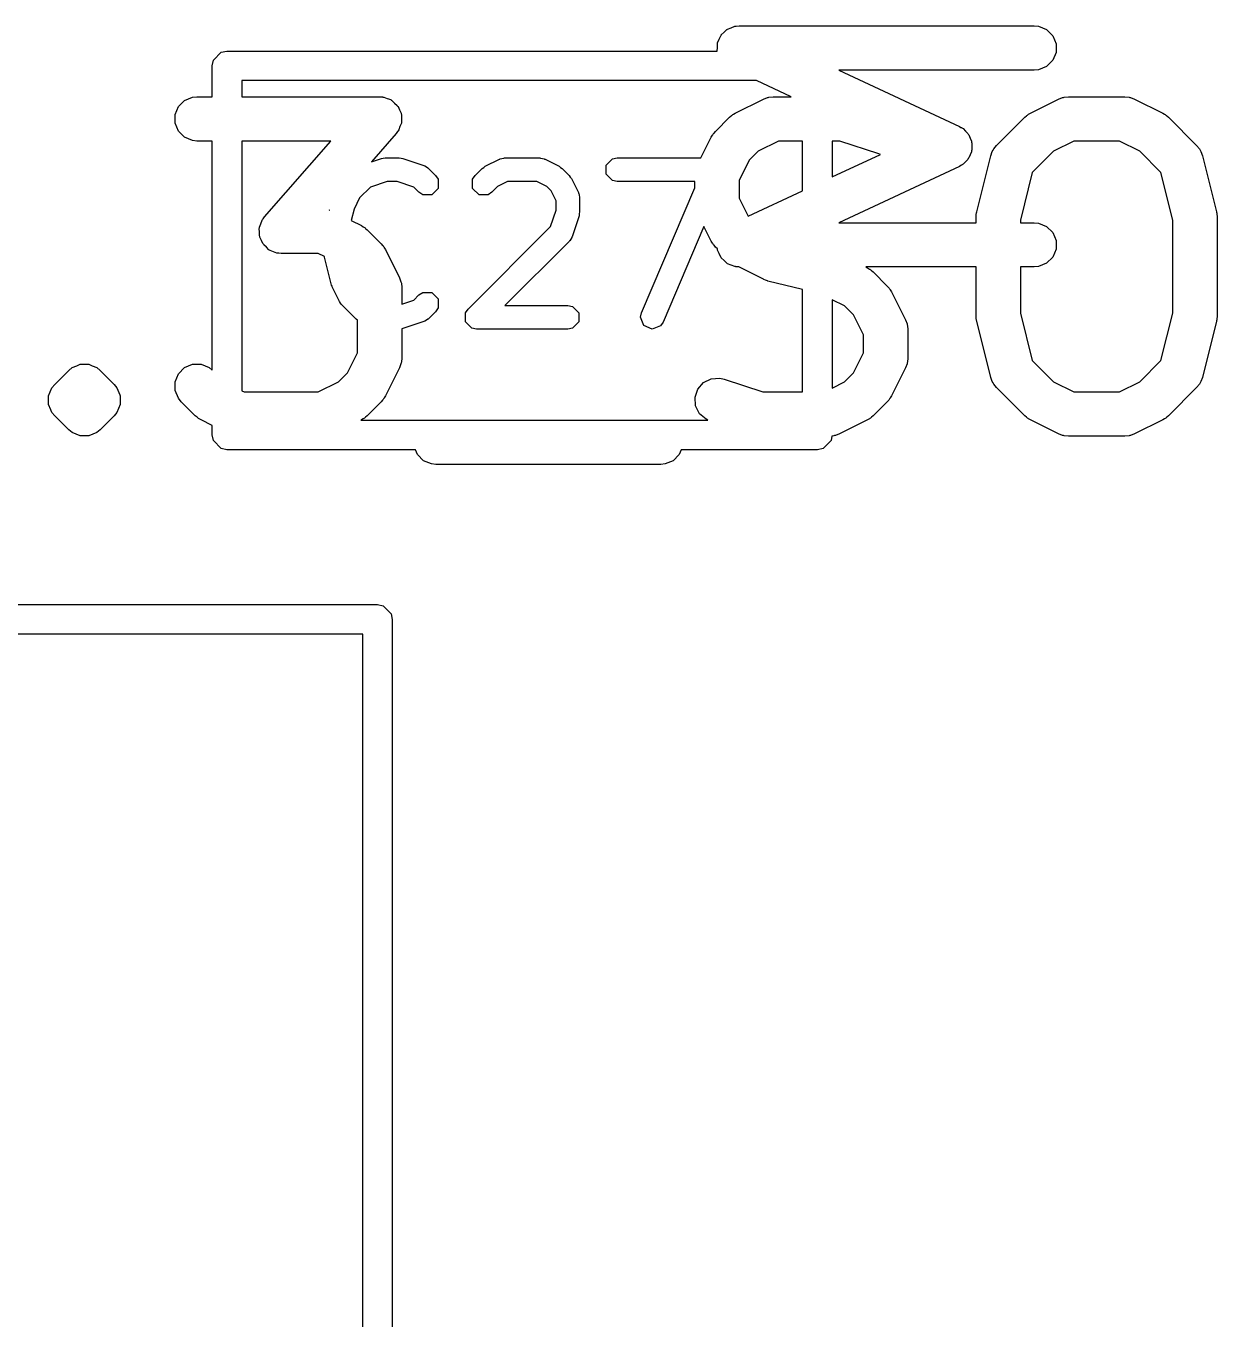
# Model space of a CAD drawing. Extents: x 0.58 to 7.69, y -5.21 to -0.56.
# Drawn here: x 4.8641 to 5.023, y -2.0894 to -1.9169 of the extents above; entities that cross this region are included whole.
import ezdxf

# ---------------------------------------------------------------- set-up
doc = ezdxf.new("R2010")
doc.units = 0
doc.header["$MEASUREMENT"] = 0
doc.layers.add('BLACK', color=7, linetype='CONTINUOUS')

msp = doc.modelspace()

# ---------------------------------------------------------------- linework, layer by layer
at = {"layer": 'BLACK', "linetype": 'CONTINUOUS'}
for p, q in [((4.95724, -1.91778), (4.9576, -1.91742)), ((4.9576, -1.91742), (4.95767, -1.91739)), ((4.95767, -1.91739), (4.95771, -1.91735)), ((4.95771, -1.91735), (4.9582, -1.91717)), ((4.9582, -1.91717), (4.95867, -1.91698)), ((4.95867, -1.91698), (4.95876, -1.91697)), ((4.95876, -1.91697), (4.9588, -1.91695)), ((4.9588, -1.91695), (4.95887, -1.91696)), ((4.95887, -1.91696), (4.95924, -1.91692)), ((4.95924, -1.91692), (4.99861, -1.91692)), ((4.99861, -1.91692), (4.99919, -1.91698)), ((4.99919, -1.91698), (5.00026, -1.91742)), ((5.00026, -1.91742), (5.00107, -1.91823)), ((4.95635, -1.9193), (4.95637, -1.91924)), ((4.95635, -1.91981), (4.95635, -1.9193)), ((4.95637, -1.91924), (4.95638, -1.91917)), ((4.95638, -1.91917), (4.95659, -1.91871)), ((4.95659, -1.91871), (4.95679, -1.91823)), ((4.95679, -1.91823), (4.95684, -1.91819)), ((4.95684, -1.91819), (4.95686, -1.91813)), ((4.95686, -1.91813), (4.95724, -1.91778)), ((5.00107, -1.91823), (5.00151, -1.9193)), ((5.00151, -1.9193), (5.00151, -1.92045)), ((4.88913, -1.92149), (4.89019, -1.92043)), ((4.89019, -1.92043), (4.89094, -1.92028)), ((4.89094, -1.92028), (4.95633, -1.92028)), ((4.95633, -1.92028), (4.95635, -1.91981)), ((5.00151, -1.92045), (5.00107, -1.92151)), ((4.88898, -1.92224), (4.88913, -1.92149)), ((4.88898, -1.92637), (4.88898, -1.92224)), ((4.99919, -1.92277), (4.99861, -1.92283)), ((5.00026, -1.92233), (4.99919, -1.92277)), ((5.00107, -1.92151), (5.00026, -1.92233)), ((4.89291, -1.92421), (4.89291, -1.92637)), ((4.96156, -1.92421), (4.89291, -1.92421)), ((4.96619, -1.92637), (4.96156, -1.92421)), ((4.99861, -1.92283), (4.97255, -1.92283)), ((4.97255, -1.92283), (4.98862, -1.93032)), ((4.88404, -1.92875), (4.88448, -1.92768)), ((4.88448, -1.92768), (4.88529, -1.92687)), ((4.88529, -1.92687), (4.88636, -1.92643)), ((4.88636, -1.92643), (4.88693, -1.92637)), ((4.88693, -1.92637), (4.88898, -1.92637)), ((4.89291, -1.92637), (4.9113, -1.92637)), ((4.9113, -1.92637), (4.91161, -1.9264)), ((4.91161, -1.9264), (4.91169, -1.9264)), ((4.91169, -1.9264), (4.91174, -1.92641)), ((4.91174, -1.92641), (4.91188, -1.92643)), ((4.91188, -1.92643), (4.91232, -1.92661)), ((4.91232, -1.92661), (4.91278, -1.92676)), ((4.91278, -1.92676), (4.91285, -1.92683)), ((4.91285, -1.92683), (4.91295, -1.92687)), ((4.91295, -1.92687), (4.91328, -1.92721)), ((4.91328, -1.92721), (4.91365, -1.92752)), ((4.91365, -1.92752), (4.91369, -1.92761)), ((4.91369, -1.92761), (4.91376, -1.92768)), ((4.91376, -1.92768), (4.91394, -1.92813)), ((4.95873, -1.92856), (4.96248, -1.92668)), ((4.96248, -1.92668), (4.96302, -1.92648)), ((4.96302, -1.92648), (4.96312, -1.92647)), ((4.96312, -1.92647), (4.96322, -1.92643)), ((4.96322, -1.92643), (4.9638, -1.92637)), ((4.9638, -1.92637), (4.96619, -1.92637)), ((4.9981, -1.92856), (5.00185, -1.92668)), ((5.00185, -1.92668), (5.00239, -1.92648)), ((5.00239, -1.92648), (5.00249, -1.92647)), ((5.00249, -1.92647), (5.00259, -1.92643)), ((5.00259, -1.92643), (5.00317, -1.92637)), ((5.00317, -1.92637), (5.01067, -1.92637)), ((5.01067, -1.92637), (5.01124, -1.92643)), ((5.01124, -1.92643), (5.01134, -1.92647)), ((5.01134, -1.92647), (5.01145, -1.92648)), ((5.01145, -1.92648), (5.01199, -1.92668)), ((5.01199, -1.92668), (5.01574, -1.92856)), ((4.88404, -1.9299), (4.88404, -1.92875)), ((4.91394, -1.92813), (4.91416, -1.92856)), ((4.91416, -1.92856), (4.91416, -1.92866)), ((4.91416, -1.92866), (4.9142, -1.92875)), ((4.9142, -1.92875), (4.9142, -1.92923)), ((4.9142, -1.92923), (4.91423, -1.92971)), ((4.95609, -1.93099), (4.95796, -1.92911)), ((4.95796, -1.92911), (4.95819, -1.92892)), ((4.95819, -1.92892), (4.95824, -1.92887)), ((4.95824, -1.92887), (4.95833, -1.92881)), ((4.95833, -1.92881), (4.95841, -1.92874)), ((4.95841, -1.92874), (4.95848, -1.92871)), ((4.95848, -1.92871), (4.95873, -1.92856)), ((4.99358, -1.93286), (4.99733, -1.92911)), ((4.99733, -1.92911), (4.99756, -1.92892)), ((4.99756, -1.92892), (4.99761, -1.92887)), ((4.99761, -1.92887), (4.9977, -1.92881)), ((4.9977, -1.92881), (4.99778, -1.92874)), ((4.99778, -1.92874), (4.99785, -1.92871)), ((4.99785, -1.92871), (4.9981, -1.92856)), ((5.01574, -1.92856), (5.01599, -1.92871)), ((5.01599, -1.92871), (5.01606, -1.92874)), ((5.01606, -1.92874), (5.01614, -1.92881)), ((5.01614, -1.92881), (5.01623, -1.92887)), ((5.01623, -1.92887), (5.01628, -1.92892)), ((5.01628, -1.92892), (5.0165, -1.92911)), ((5.0165, -1.92911), (5.02025, -1.93286)), ((4.88448, -1.93096), (4.88404, -1.9299)), ((4.88529, -1.93178), (4.88448, -1.93096)), ((4.91353, -1.93127), (4.91021, -1.93506)), ((4.9137, -1.93102), (4.91353, -1.93127)), ((4.91376, -1.93096), (4.9137, -1.93102)), ((4.91378, -1.93091), (4.91376, -1.93096)), ((4.91386, -1.9308), (4.91378, -1.93091)), ((4.91402, -1.93034), (4.91386, -1.9308)), ((4.9142, -1.9299), (4.91402, -1.93034)), ((4.91423, -1.92971), (4.9142, -1.9298)), ((4.9142, -1.9298), (4.9142, -1.9299)), ((4.95572, -1.93143), (4.95579, -1.93135)), ((4.95579, -1.93135), (4.95584, -1.93126)), ((4.95584, -1.93126), (4.9559, -1.93121)), ((4.9559, -1.93121), (4.95609, -1.93099)), ((4.98862, -1.93032), (4.98883, -1.93045)), ((4.98883, -1.93045), (4.9889, -1.93047)), ((4.9889, -1.93047), (4.98895, -1.93052)), ((4.98895, -1.93052), (4.98911, -1.93062)), ((4.98911, -1.93062), (4.98942, -1.93095)), ((4.98942, -1.93095), (4.98975, -1.93125)), ((4.98975, -1.93125), (4.9898, -1.93137)), ((4.9898, -1.93137), (4.98989, -1.93146)), ((4.88636, -1.93222), (4.88529, -1.93178)), ((4.88693, -1.93228), (4.88636, -1.93222)), ((4.88898, -1.93228), (4.88693, -1.93228)), ((4.88898, -1.96282), (4.88898, -1.93228)), ((4.9048, -1.93228), (4.89291, -1.93228)), ((4.89291, -1.93228), (4.89291, -1.96557)), ((4.89596, -1.94238), (4.9048, -1.93228)), ((4.95414, -1.93453), (4.95553, -1.93175)), ((4.95553, -1.93175), (4.95569, -1.9315)), ((4.95569, -1.9315), (4.95572, -1.93143)), ((4.9645, -1.93228), (4.9618, -1.93363)), ((4.96772, -1.93228), (4.9645, -1.93228)), ((4.96772, -1.93891), (4.96772, -1.93228)), ((4.97269, -1.93228), (4.97165, -1.93228)), ((4.97165, -1.93228), (4.97165, -1.93707)), ((4.97786, -1.934), (4.97269, -1.93228)), ((4.98989, -1.93146), (4.99004, -1.93189)), ((4.99004, -1.93189), (4.99023, -1.93229)), ((4.99023, -1.93229), (4.99024, -1.93242)), ((4.99024, -1.93242), (4.99028, -1.93255)), ((4.99028, -1.93255), (4.99027, -1.933)), ((4.99027, -1.933), (4.99028, -1.93344)), ((4.99321, -1.93331), (4.99358, -1.93286)), ((5.00387, -1.93228), (5.00117, -1.93363)), ((5.00997, -1.93228), (5.00387, -1.93228)), ((5.01267, -1.93363), (5.00997, -1.93228)), ((5.02025, -1.93286), (5.02062, -1.93331)), ((4.91021, -1.93506), (4.91154, -1.93461)), ((4.91154, -1.93461), (4.91179, -1.93458)), ((4.91179, -1.93458), (4.91204, -1.93453)), ((4.91204, -1.93453), (4.91391, -1.93453)), ((4.91391, -1.93453), (4.91416, -1.93458)), ((4.91416, -1.93458), (4.91441, -1.93461)), ((4.91441, -1.93461), (4.91722, -1.93555)), ((4.92539, -1.93564), (4.92727, -1.9347)), ((4.92727, -1.9347), (4.92734, -1.93468)), ((4.92734, -1.93468), (4.92737, -1.93465)), ((4.92737, -1.93465), (4.92762, -1.9346)), ((4.92762, -1.9346), (4.92786, -1.93454)), ((4.92786, -1.93454), (4.92789, -1.93455)), ((4.92789, -1.93455), (4.92797, -1.93453)), ((4.92797, -1.93453), (4.93266, -1.93453)), ((4.93266, -1.93453), (4.93274, -1.93455)), ((4.93274, -1.93455), (4.93277, -1.93454)), ((4.93277, -1.93454), (4.93301, -1.9346)), ((4.93301, -1.9346), (4.93326, -1.93465)), ((4.93326, -1.93465), (4.93329, -1.93468)), ((4.93329, -1.93468), (4.93336, -1.9347)), ((4.93336, -1.9347), (4.93524, -1.93564)), ((4.94151, -1.93551), (4.94237, -1.93465)), ((4.94237, -1.93465), (4.94297, -1.93453)), ((4.94297, -1.93453), (4.95414, -1.93453)), ((4.9606, -1.93482), (4.95925, -1.93752)), ((4.9618, -1.93363), (4.9606, -1.93482)), ((4.97165, -1.93707), (4.97811, -1.93406)), ((4.97811, -1.93406), (4.97786, -1.934)), ((4.98975, -1.93474), (4.98942, -1.93505)), ((4.9898, -1.93462), (4.98975, -1.93474)), ((4.98989, -1.93453), (4.9898, -1.93462)), ((4.99004, -1.93411), (4.98989, -1.93453)), ((4.99023, -1.9337), (4.99004, -1.93411)), ((4.99024, -1.93357), (4.99023, -1.9337)), ((4.99028, -1.93344), (4.99024, -1.93357)), ((4.99093, -1.94173), (4.9928, -1.93423)), ((4.9928, -1.93423), (4.993, -1.93369)), ((4.993, -1.93369), (4.99313, -1.93351)), ((4.99313, -1.93351), (4.99321, -1.93331)), ((5.00117, -1.93363), (4.99834, -1.93646)), ((5.0155, -1.93646), (5.01267, -1.93363)), ((5.02062, -1.93331), (5.02071, -1.93351)), ((5.02071, -1.93351), (5.02084, -1.93369)), ((5.02084, -1.93369), (5.02103, -1.93423)), ((5.02103, -1.93423), (5.02291, -1.94173)), ((4.91722, -1.93555), (4.91729, -1.93559)), ((4.91729, -1.93559), (4.91733, -1.93559)), ((4.91733, -1.93559), (4.91754, -1.93573)), ((4.91754, -1.93573), (4.91775, -1.93586)), ((4.91775, -1.93586), (4.91777, -1.93589)), ((4.91777, -1.93589), (4.91784, -1.93593)), ((4.91784, -1.93593), (4.91877, -1.93687)), ((4.92405, -1.93687), (4.92498, -1.93593)), ((4.92498, -1.93593), (4.92519, -1.93579)), ((4.92519, -1.93579), (4.92539, -1.93564)), ((4.93524, -1.93564), (4.93544, -1.93579)), ((4.93544, -1.93579), (4.93565, -1.93593)), ((4.93565, -1.93593), (4.93658, -1.93687)), ((4.94151, -1.93671), (4.94151, -1.93551)), ((4.98862, -1.93567), (4.97255, -1.94317)), ((4.98883, -1.93555), (4.98862, -1.93567)), ((4.9889, -1.93552), (4.98883, -1.93555)), ((4.98895, -1.93547), (4.9889, -1.93552)), ((4.98911, -1.93538), (4.98895, -1.93547)), ((4.98942, -1.93505), (4.98911, -1.93538)), ((4.99834, -1.93646), (4.99675, -1.94281)), ((5.01709, -1.94281), (5.0155, -1.93646)), ((4.91229, -1.93768), (4.91007, -1.93842)), ((4.91366, -1.93768), (4.91229, -1.93768)), ((4.91587, -1.93842), (4.91366, -1.93768)), ((4.91877, -1.93687), (4.91912, -1.93738)), ((4.91912, -1.93738), (4.91912, -1.93859)), ((4.9237, -1.93738), (4.92405, -1.93687)), ((4.9237, -1.93859), (4.9237, -1.93738)), ((4.92834, -1.93768), (4.92703, -1.93834)), ((4.93229, -1.93768), (4.92834, -1.93768)), ((4.9336, -1.93834), (4.93229, -1.93768)), ((4.93658, -1.93687), (4.93672, -1.93708)), ((4.93672, -1.93708), (4.93688, -1.93728)), ((4.93688, -1.93728), (4.93782, -1.93915)), ((4.94237, -1.93756), (4.94151, -1.93671)), ((4.94297, -1.93768), (4.94237, -1.93756)), ((4.95335, -1.93768), (4.94297, -1.93768)), ((4.95335, -1.93852), (4.95335, -1.93768)), ((4.95925, -1.93752), (4.95925, -1.93988)), ((4.90864, -1.93985), (4.9079, -1.94134)), ((4.91007, -1.93842), (4.90864, -1.93985)), ((4.91655, -1.9391), (4.91587, -1.93842)), ((4.91706, -1.93944), (4.91655, -1.9391)), ((4.91826, -1.93944), (4.91706, -1.93944)), ((4.91912, -1.93859), (4.91826, -1.93944)), ((4.92456, -1.93944), (4.9237, -1.93859)), ((4.92576, -1.93944), (4.92456, -1.93944)), ((4.92627, -1.9391), (4.92576, -1.93944)), ((4.92703, -1.93834), (4.92627, -1.9391)), ((4.93418, -1.93892), (4.9336, -1.93834)), ((4.93483, -1.94023), (4.93418, -1.93892)), ((4.93782, -1.93915), (4.93784, -1.93923)), ((4.93784, -1.93923), (4.93786, -1.93926)), ((4.93786, -1.93926), (4.93791, -1.9395)), ((4.93791, -1.9395), (4.93798, -1.93975)), ((4.93798, -1.93975), (4.93797, -1.93978)), ((4.93797, -1.93978), (4.93798, -1.93986)), ((4.93798, -1.93986), (4.93798, -1.94173)), ((4.94621, -1.95517), (4.95335, -1.93852)), ((4.95925, -1.93988), (4.96046, -1.94229)), ((4.96046, -1.94229), (4.96772, -1.93891)), ((4.90463, -1.94144), (4.90459, -1.94148)), ((4.90459, -1.94148), (4.90462, -1.94149)), ((4.90462, -1.94149), (4.90463, -1.94144)), ((4.9079, -1.94134), (4.90752, -1.94288)), ((4.93409, -1.94369), (4.93483, -1.94148)), ((4.93483, -1.94148), (4.93483, -1.94023)), ((4.93798, -1.94173), (4.93793, -1.94198)), ((4.99092, -1.94183), (4.99093, -1.94173)), ((5.02291, -1.94173), (5.02292, -1.94183)), ((4.89529, -1.94375), (4.89547, -1.9433)), ((4.89547, -1.9433), (4.89562, -1.94285)), ((4.89562, -1.94285), (4.8957, -1.94273)), ((4.8957, -1.94273), (4.89573, -1.94268)), ((4.89573, -1.94268), (4.89578, -1.94263)), ((4.89578, -1.94263), (4.89596, -1.94238)), ((4.90752, -1.94288), (4.90888, -1.94356)), ((4.9379, -1.94223), (4.93696, -1.94504)), ((4.93793, -1.94198), (4.9379, -1.94223)), ((4.97255, -1.94317), (4.99084, -1.94317)), ((4.99084, -1.94245), (4.99085, -1.94235)), ((4.99084, -1.94317), (4.99084, -1.94245)), ((4.99085, -1.9423), (4.99088, -1.94209)), ((4.99085, -1.94235), (4.99085, -1.9423)), ((4.99088, -1.94209), (4.9909, -1.94187)), ((4.9909, -1.94187), (4.99092, -1.94183)), ((4.99675, -1.94281), (4.99675, -1.94317)), ((4.99675, -1.94317), (4.99861, -1.94317)), ((4.99861, -1.94317), (4.99919, -1.94322)), ((4.99919, -1.94322), (5.00026, -1.94366)), ((5.01709, -1.95521), (5.01709, -1.94281)), ((5.02292, -1.94183), (5.02294, -1.94187)), ((5.02294, -1.94187), (5.02296, -1.94209)), ((5.02296, -1.94209), (5.02299, -1.9423)), ((5.02299, -1.9423), (5.02298, -1.94235)), ((5.02298, -1.94235), (5.02299, -1.94245)), ((5.02299, -1.94245), (5.02299, -1.95557)), ((4.89525, -1.94394), (4.89529, -1.94385)), ((4.89529, -1.94442), (4.89525, -1.94394)), ((4.89529, -1.94385), (4.89529, -1.94375)), ((4.89529, -1.9449), (4.89529, -1.94442)), ((4.89532, -1.94499), (4.89529, -1.9449)), ((4.89533, -1.94509), (4.89532, -1.94499)), ((4.89554, -1.94552), (4.89533, -1.94509)), ((4.90888, -1.94356), (4.90912, -1.94371)), ((4.90912, -1.94371), (4.9092, -1.94374)), ((4.9092, -1.94374), (4.90928, -1.94381)), ((4.90928, -1.94381), (4.90937, -1.94386)), ((4.90937, -1.94386), (4.90942, -1.94392)), ((4.90942, -1.94392), (4.90964, -1.94411)), ((4.90964, -1.94411), (4.91152, -1.94598)), ((4.92311, -1.95468), (4.93409, -1.94369)), ((4.93693, -1.94515), (4.93679, -1.94536)), ((4.93696, -1.94504), (4.93693, -1.94511)), ((4.93693, -1.94511), (4.93693, -1.94515)), ((4.95456, -1.94369), (4.9491, -1.95641)), ((4.95553, -1.94564), (4.95456, -1.94369)), ((5.00026, -1.94366), (5.00107, -1.94448)), ((5.00107, -1.94448), (5.00151, -1.94554)), ((4.89573, -1.94596), (4.89554, -1.94552)), ((4.8958, -1.94603), (4.89573, -1.94596)), ((4.89584, -1.94612), (4.8958, -1.94603)), ((4.8962, -1.94644), (4.89584, -1.94612)), ((4.89654, -1.94678), (4.8962, -1.94644)), ((4.89663, -1.94681), (4.89654, -1.94678)), ((4.89671, -1.94688), (4.89663, -1.94681)), ((4.89716, -1.94703), (4.89671, -1.94688)), ((4.91152, -1.94598), (4.9117, -1.94621)), ((4.9117, -1.94621), (4.91176, -1.94626)), ((4.91176, -1.94626), (4.91182, -1.94635)), ((4.91182, -1.94635), (4.91189, -1.94643)), ((4.91189, -1.94643), (4.91191, -1.9465)), ((4.91191, -1.9465), (4.91207, -1.94675)), ((4.91207, -1.94675), (4.91395, -1.9505)), ((4.93658, -1.94566), (4.92802, -1.95422)), ((4.93663, -1.94559), (4.93658, -1.94566)), ((4.93666, -1.94558), (4.93663, -1.94559)), ((4.93679, -1.94536), (4.93666, -1.94558)), ((4.95569, -1.94589), (4.95553, -1.94564)), ((4.95572, -1.94596), (4.95569, -1.94589)), ((4.95579, -1.94604), (4.95572, -1.94596)), ((4.95584, -1.94613), (4.95579, -1.94604)), ((4.9559, -1.94618), (4.95584, -1.94613)), ((4.95609, -1.94641), (4.9559, -1.94618)), ((4.95635, -1.94667), (4.95609, -1.94641)), ((4.95635, -1.9467), (4.95635, -1.94667)), ((4.95637, -1.94676), (4.95635, -1.9467)), ((4.95638, -1.94682), (4.95637, -1.94676)), ((4.95659, -1.94729), (4.95638, -1.94682)), ((5.00151, -1.9467), (5.00107, -1.94776)), ((5.00151, -1.94554), (5.00151, -1.9467)), ((4.89761, -1.94722), (4.89716, -1.94703)), ((4.89775, -1.94723), (4.89761, -1.94722)), ((4.8978, -1.94725), (4.89775, -1.94723)), ((4.89788, -1.94724), (4.8978, -1.94725)), ((4.89818, -1.94727), (4.89788, -1.94724)), ((4.90311, -1.94727), (4.89818, -1.94727)), ((4.90394, -1.94769), (4.90311, -1.94727)), ((4.90395, -1.94774), (4.90394, -1.94769)), ((4.90488, -1.95149), (4.90395, -1.94774)), ((4.95679, -1.94776), (4.95659, -1.94729)), ((4.95684, -1.94781), (4.95679, -1.94776)), ((4.95686, -1.94787), (4.95684, -1.94781)), ((4.95724, -1.94821), (4.95686, -1.94787)), ((4.9576, -1.94857), (4.95724, -1.94821)), ((4.95767, -1.9486), (4.9576, -1.94857)), ((4.95771, -1.94864), (4.95767, -1.9486)), ((5.00026, -1.94857), (4.99919, -1.94902)), ((5.00107, -1.94776), (5.00026, -1.94857)), ((4.9582, -1.94882), (4.95771, -1.94864)), ((4.95867, -1.94902), (4.9582, -1.94882)), ((4.95876, -1.94902), (4.95867, -1.94902)), ((4.9588, -1.94904), (4.95876, -1.94902)), ((4.95887, -1.94903), (4.9588, -1.94904)), ((4.95919, -1.94907), (4.95887, -1.94903)), ((4.96248, -1.95071), (4.95919, -1.94907)), ((4.99084, -1.94907), (4.97615, -1.94907)), ((4.97615, -1.94907), (4.97637, -1.94918)), ((4.97637, -1.94918), (4.97662, -1.94934)), ((4.97662, -1.94934), (4.97669, -1.94937)), ((4.97669, -1.94937), (4.97677, -1.94943)), ((4.97677, -1.94943), (4.97686, -1.94949)), ((4.97686, -1.94949), (4.97691, -1.94955)), ((4.97691, -1.94955), (4.97713, -1.94973)), ((4.97713, -1.94973), (4.97901, -1.95161)), ((4.99084, -1.95557), (4.99084, -1.94907)), ((4.99861, -1.94907), (4.99675, -1.94907)), ((4.99675, -1.94907), (4.99675, -1.95521)), ((4.99919, -1.94902), (4.99861, -1.94907)), ((4.90496, -1.95164), (4.90488, -1.95149)), ((4.905, -1.95181), (4.90496, -1.95164)), ((4.90594, -1.95369), (4.905, -1.95181)), ((4.91395, -1.9505), (4.91415, -1.95104)), ((4.91415, -1.95104), (4.91416, -1.95115)), ((4.91416, -1.95115), (4.9142, -1.95124)), ((4.9142, -1.95124), (4.91426, -1.95182)), ((4.91426, -1.95182), (4.91426, -1.95402)), ((4.96252, -1.95073), (4.96248, -1.95071)), ((4.96254, -1.95074), (4.96252, -1.95073)), ((4.96278, -1.95083), (4.96254, -1.95074)), ((4.96302, -1.95092), (4.96278, -1.95083)), ((4.96304, -1.95092), (4.96302, -1.95092)), ((4.96308, -1.95094), (4.96304, -1.95092)), ((4.96772, -1.95209), (4.96308, -1.95094)), ((4.97901, -1.95161), (4.9792, -1.95183)), ((4.9792, -1.95183), (4.97925, -1.95189)), ((4.97925, -1.95189), (4.97931, -1.95197)), ((4.97931, -1.95197), (4.97938, -1.95206)), ((4.97938, -1.95206), (4.97941, -1.95213)), ((4.9061, -1.95388), (4.90594, -1.95369)), ((4.91426, -1.95402), (4.91587, -1.95348)), ((4.91587, -1.95348), (4.91655, -1.9528)), ((4.91655, -1.9528), (4.91706, -1.95246)), ((4.91706, -1.95246), (4.91826, -1.95246)), ((4.91826, -1.95246), (4.91912, -1.95332)), ((4.91912, -1.95332), (4.91912, -1.95452)), ((4.96772, -1.96574), (4.96772, -1.95209)), ((4.9733, -1.95425), (4.97165, -1.95343)), ((4.97165, -1.95343), (4.97165, -1.96521)), ((4.97941, -1.95213), (4.97956, -1.95237)), ((4.97956, -1.95237), (4.98144, -1.95612)), ((4.90624, -1.95409), (4.9061, -1.95388)), ((4.90811, -1.95597), (4.90624, -1.95409)), ((4.91877, -1.95503), (4.91784, -1.95597)), ((4.91912, -1.95452), (4.91877, -1.95503)), ((4.92277, -1.95519), (4.92311, -1.95468)), ((4.92277, -1.9564), (4.92277, -1.95519)), ((4.92802, -1.95422), (4.93641, -1.95422)), ((4.93641, -1.95422), (4.93701, -1.95434)), ((4.93701, -1.95434), (4.93786, -1.95519)), ((4.93786, -1.95519), (4.93786, -1.9564)), ((4.94608, -1.95577), (4.94621, -1.95517)), ((4.97449, -1.95544), (4.9733, -1.95425)), ((4.97584, -1.95814), (4.97449, -1.95544)), ((4.99675, -1.95521), (4.99834, -1.96156)), ((5.0155, -1.96156), (5.01709, -1.95521)), ((4.90818, -1.95601), (4.90811, -1.95597)), ((4.90819, -1.95605), (4.90818, -1.95601)), ((4.90835, -1.95614), (4.90819, -1.95605)), ((4.90835, -1.9605), (4.90835, -1.95614)), ((4.91722, -1.95635), (4.91441, -1.95729)), ((4.91729, -1.95631), (4.91722, -1.95635)), ((4.91733, -1.95631), (4.91729, -1.95631)), ((4.91754, -1.95617), (4.91733, -1.95631)), ((4.91775, -1.95605), (4.91754, -1.95617)), ((4.91777, -1.95601), (4.91775, -1.95605)), ((4.91784, -1.95597), (4.91777, -1.95601)), ((4.92362, -1.95725), (4.92277, -1.9564)), ((4.92422, -1.95737), (4.92362, -1.95725)), ((4.93701, -1.95725), (4.93641, -1.95737)), ((4.93786, -1.9564), (4.93701, -1.95725)), ((4.94653, -1.95689), (4.94608, -1.95577)), ((4.94764, -1.95737), (4.94653, -1.95689)), ((4.94876, -1.95692), (4.94764, -1.95737)), ((4.9491, -1.95641), (4.94876, -1.95692)), ((4.98144, -1.95612), (4.98164, -1.95667)), ((4.98164, -1.95667), (4.98165, -1.95677)), ((4.98165, -1.95677), (4.98169, -1.95687)), ((4.98169, -1.95687), (4.98175, -1.95745)), ((4.99085, -1.95567), (4.99084, -1.95557)), ((4.99085, -1.95571), (4.99085, -1.95567)), ((4.99088, -1.95593), (4.99085, -1.95571)), ((4.9909, -1.95615), (4.99088, -1.95593)), ((4.99092, -1.95619), (4.9909, -1.95615)), ((4.99093, -1.95629), (4.99092, -1.95619)), ((4.9928, -1.96379), (4.99093, -1.95629)), ((5.02291, -1.95629), (5.02103, -1.96379)), ((5.02292, -1.95619), (5.02291, -1.95629)), ((5.02294, -1.95615), (5.02292, -1.95619)), ((5.02296, -1.95593), (5.02294, -1.95615)), ((5.02299, -1.95571), (5.02296, -1.95593)), ((5.02299, -1.95557), (5.02298, -1.95567)), ((5.02298, -1.95567), (5.02299, -1.95571)), ((4.91441, -1.95729), (4.91426, -1.95731)), ((4.91426, -1.95731), (4.91426, -1.96119)), ((4.93641, -1.95737), (4.92422, -1.95737)), ((4.97584, -1.9605), (4.97584, -1.95814)), ((4.98175, -1.95745), (4.98175, -1.96119)), ((4.907, -1.9632), (4.90835, -1.9605)), ((4.97449, -1.9632), (4.97584, -1.9605)), ((4.87029, -1.96249), (4.87092, -1.96223)), ((4.87092, -1.96223), (4.87136, -1.96205)), ((4.87136, -1.96205), (4.87251, -1.96205)), ((4.87251, -1.96205), (4.87251, -1.96205)), ((4.87251, -1.96205), (4.87295, -1.96223)), ((4.87295, -1.96223), (4.87358, -1.96249)), ((4.88529, -1.96249), (4.88636, -1.96205)), ((4.88636, -1.96205), (4.88751, -1.96205)), ((4.88751, -1.96205), (4.88857, -1.96249)), ((4.91415, -1.96197), (4.91395, -1.96252)), ((4.91416, -1.96187), (4.91415, -1.96197)), ((4.9142, -1.96177), (4.91416, -1.96187)), ((4.91426, -1.96119), (4.9142, -1.96177)), ((4.98164, -1.96197), (4.98144, -1.96252)), ((4.98165, -1.96187), (4.98164, -1.96197)), ((4.98169, -1.96177), (4.98165, -1.96187)), ((4.98175, -1.96119), (4.98169, -1.96177)), ((4.99834, -1.96156), (5.00117, -1.96439)), ((5.01267, -1.96439), (5.0155, -1.96156)), ((4.86797, -1.96473), (4.86985, -1.96286)), ((4.86985, -1.96286), (4.87029, -1.96249)), ((4.87029, -1.96249), (4.87029, -1.96249)), ((4.87358, -1.96249), (4.87358, -1.96249)), ((4.87358, -1.96249), (4.87402, -1.96286)), ((4.87402, -1.96286), (4.8759, -1.96473)), ((4.88404, -1.96437), (4.88448, -1.9633)), ((4.88448, -1.9633), (4.88529, -1.96249)), ((4.88857, -1.96249), (4.88898, -1.96282)), ((4.90581, -1.96439), (4.907, -1.9632)), ((4.91395, -1.96252), (4.91207, -1.96626)), ((4.95449, -1.96449), (4.95552, -1.96397)), ((4.95552, -1.96397), (4.95667, -1.96389)), ((4.95667, -1.96389), (4.95723, -1.96402)), ((4.95723, -1.96402), (4.9624, -1.96574)), ((4.9733, -1.96439), (4.97449, -1.9632)), ((4.98144, -1.96252), (4.97956, -1.96626)), ((4.993, -1.96433), (4.9928, -1.96379)), ((5.02103, -1.96379), (5.02084, -1.96433)), ((4.86716, -1.96624), (4.8676, -1.96518)), ((4.8676, -1.96518), (4.86797, -1.96473)), ((4.8759, -1.96473), (4.87626, -1.96518)), ((4.87626, -1.96518), (4.87666, -1.96613)), ((4.88404, -1.96552), (4.88404, -1.96437)), ((4.88448, -1.96658), (4.88404, -1.96552)), ((4.89291, -1.96557), (4.89325, -1.96574)), ((4.89325, -1.96574), (4.90311, -1.96574)), ((4.90311, -1.96574), (4.90581, -1.96439)), ((4.95337, -1.96645), (4.95373, -1.96536)), ((4.95373, -1.96536), (4.95449, -1.96449)), ((4.9624, -1.96574), (4.96772, -1.96574)), ((4.97165, -1.96521), (4.9733, -1.96439)), ((4.99313, -1.96451), (4.993, -1.96433)), ((4.99321, -1.96471), (4.99313, -1.96451)), ((4.99358, -1.96516), (4.99321, -1.96471)), ((4.99733, -1.96891), (4.99358, -1.96516)), ((5.00117, -1.96439), (5.00387, -1.96574)), ((5.00387, -1.96574), (5.00997, -1.96574)), ((5.00997, -1.96574), (5.01267, -1.96439)), ((5.02025, -1.96516), (5.0165, -1.96891)), ((5.02062, -1.96471), (5.02025, -1.96516)), ((5.02071, -1.96451), (5.02062, -1.96471)), ((5.02084, -1.96433), (5.02071, -1.96451)), ((4.86716, -1.96739), (4.86716, -1.96624)), ((4.86746, -1.96812), (4.86716, -1.96739)), ((4.87671, -1.96739), (4.87626, -1.96846)), ((4.87666, -1.96613), (4.87671, -1.96624)), ((4.87671, -1.96624), (4.87671, -1.96739)), ((4.88484, -1.96703), (4.88448, -1.96658)), ((4.88672, -1.96891), (4.88484, -1.96703)), ((4.91152, -1.96703), (4.90964, -1.96891)), ((4.9117, -1.96681), (4.91152, -1.96703)), ((4.91176, -1.96675), (4.9117, -1.96681)), ((4.91182, -1.96667), (4.91176, -1.96675)), ((4.91189, -1.96658), (4.91182, -1.96667)), ((4.91191, -1.96651), (4.91189, -1.96658)), ((4.91207, -1.96626), (4.91191, -1.96651)), ((4.95345, -1.9676), (4.95337, -1.96645)), ((4.95397, -1.96863), (4.95345, -1.9676)), ((4.97901, -1.96703), (4.97713, -1.96891)), ((4.9792, -1.96681), (4.97901, -1.96703)), ((4.97925, -1.96675), (4.9792, -1.96681)), ((4.97931, -1.96667), (4.97925, -1.96675)), ((4.97938, -1.96658), (4.97931, -1.96667)), ((4.97941, -1.96651), (4.97938, -1.96658)), ((4.97956, -1.96626), (4.97941, -1.96651)), ((4.8676, -1.96846), (4.86746, -1.96812)), ((4.86797, -1.96891), (4.8676, -1.96846)), ((4.86985, -1.97078), (4.86797, -1.96891)), ((4.8759, -1.96891), (4.87402, -1.97078)), ((4.87626, -1.96846), (4.8759, -1.96891)), ((4.88695, -1.96909), (4.88672, -1.96891)), ((4.887, -1.96915), (4.88695, -1.96909)), ((4.88709, -1.96921), (4.887, -1.96915)), ((4.88717, -1.96927), (4.88709, -1.96921)), ((4.88724, -1.9693), (4.88717, -1.96927)), ((4.88749, -1.96946), (4.88724, -1.9693)), ((4.90912, -1.9693), (4.90888, -1.96946)), ((4.9092, -1.96927), (4.90912, -1.9693)), ((4.90928, -1.96921), (4.9092, -1.96927)), ((4.90937, -1.96915), (4.90928, -1.96921)), ((4.90942, -1.96909), (4.90937, -1.96915)), ((4.90964, -1.96891), (4.90942, -1.96909)), ((4.95484, -1.96938), (4.95397, -1.96863)), ((4.97662, -1.9693), (4.97637, -1.96946)), ((4.97669, -1.96927), (4.97662, -1.9693)), ((4.97677, -1.96921), (4.97669, -1.96927)), ((4.97686, -1.96915), (4.97677, -1.96921)), ((4.97691, -1.96909), (4.97686, -1.96915)), ((4.97713, -1.96891), (4.97691, -1.96909)), ((4.99756, -1.96909), (4.99733, -1.96891)), ((4.99761, -1.96915), (4.99756, -1.96909)), ((4.9977, -1.96921), (4.99761, -1.96915)), ((4.99778, -1.96927), (4.9977, -1.96921)), ((4.99785, -1.9693), (4.99778, -1.96927)), ((4.9981, -1.96946), (4.99785, -1.9693)), ((5.01599, -1.9693), (5.01574, -1.96946)), ((5.01606, -1.96927), (5.01599, -1.9693)), ((5.01614, -1.96921), (5.01606, -1.96927)), ((5.01623, -1.96915), (5.01614, -1.96921)), ((5.01628, -1.96909), (5.01623, -1.96915)), ((5.0165, -1.96891), (5.01628, -1.96909)), ((4.87029, -1.97115), (4.86985, -1.97078)), ((4.87402, -1.97078), (4.87358, -1.97115)), ((4.88898, -1.9702), (4.88749, -1.96946)), ((4.88898, -1.97146), (4.88898, -1.9702)), ((4.90888, -1.96946), (4.90882, -1.96949)), ((4.90882, -1.96949), (4.95507, -1.96949)), ((4.95507, -1.96949), (4.95484, -1.96938)), ((4.97637, -1.96946), (4.97262, -1.97133)), ((5.00185, -1.97133), (4.9981, -1.96946)), ((5.01574, -1.96946), (5.01199, -1.97133)), ((4.87136, -1.97159), (4.87029, -1.97115)), ((4.87251, -1.97159), (4.87136, -1.97159)), ((4.87136, -1.97159), (4.87136, -1.97159)), ((4.87358, -1.97115), (4.87251, -1.97159)), ((4.87251, -1.97159), (4.87251, -1.97159)), ((4.88913, -1.97221), (4.88898, -1.97146)), ((4.89019, -1.97328), (4.88913, -1.97221)), ((4.9715, -1.97221), (4.97044, -1.97328)), ((4.97162, -1.97161), (4.9715, -1.97221)), ((4.97187, -1.97159), (4.97162, -1.97161)), ((4.97197, -1.97155), (4.97187, -1.97159)), ((4.97208, -1.97154), (4.97197, -1.97155)), ((4.97262, -1.97133), (4.97208, -1.97154)), ((5.00239, -1.97154), (5.00185, -1.97133)), ((5.00249, -1.97155), (5.00239, -1.97154)), ((5.00259, -1.97159), (5.00249, -1.97155)), ((5.00317, -1.97165), (5.00259, -1.97159)), ((5.01067, -1.97165), (5.00317, -1.97165)), ((5.01124, -1.97159), (5.01067, -1.97165)), ((5.01134, -1.97155), (5.01124, -1.97159)), ((5.01145, -1.97154), (5.01134, -1.97155)), ((5.01199, -1.97133), (5.01145, -1.97154)), ((4.89094, -1.97343), (4.89019, -1.97328)), ((4.91608, -1.97343), (4.89094, -1.97343)), ((4.91635, -1.97408), (4.91608, -1.97343)), ((4.91716, -1.9749), (4.91635, -1.97408)), ((4.95126, -1.97408), (4.95044, -1.9749)), ((4.95153, -1.97343), (4.95126, -1.97408)), ((4.96969, -1.97343), (4.95153, -1.97343)), ((4.97044, -1.97328), (4.96969, -1.97343)), ((4.91823, -1.97534), (4.91716, -1.9749)), ((4.9188, -1.9754), (4.91823, -1.97534)), ((4.9488, -1.9754), (4.9188, -1.9754)), ((4.94938, -1.97534), (4.9488, -1.9754)), ((4.95044, -1.9749), (4.94938, -1.97534)), ((4.76535, -1.99409), (4.91102, -1.99409)), ((4.91102, -1.99409), (4.91178, -1.99424)), ((4.91178, -1.99424), (4.91284, -1.99531)), ((4.91284, -1.99531), (4.91299, -1.99606)), ((4.91299, -1.99606), (4.91299, -2.22047)), ((4.90906, -1.99803), (4.76732, -1.99803)), ((4.90906, -2.21966), (4.90906, -1.99803))]:
    msp.add_line(p, q, dxfattribs=at)

doc.saveas('drawing.dxf')
